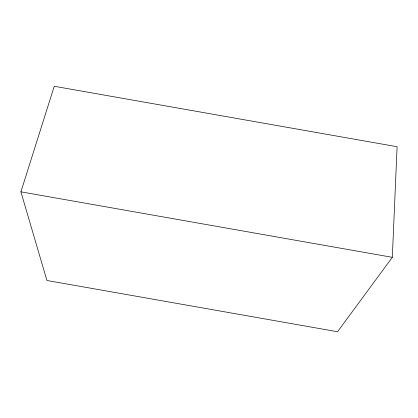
<?xml version="1.0" encoding="UTF-8"?>
<svg xmlns="http://www.w3.org/2000/svg" width="418" height="418" viewBox="0 0 418 418"><rect width="100%" height="100%" fill="white"/><g stroke="black" fill="none" stroke-linecap="round" stroke-linejoin="round"><path stroke-width="0.63" d="M392.324 257.326L397.1 146.718L54.246 86.265L20.9 191.836L46.926 280.488L337.545 331.735L392.324 257.326L20.9 191.836"/></g></svg>
